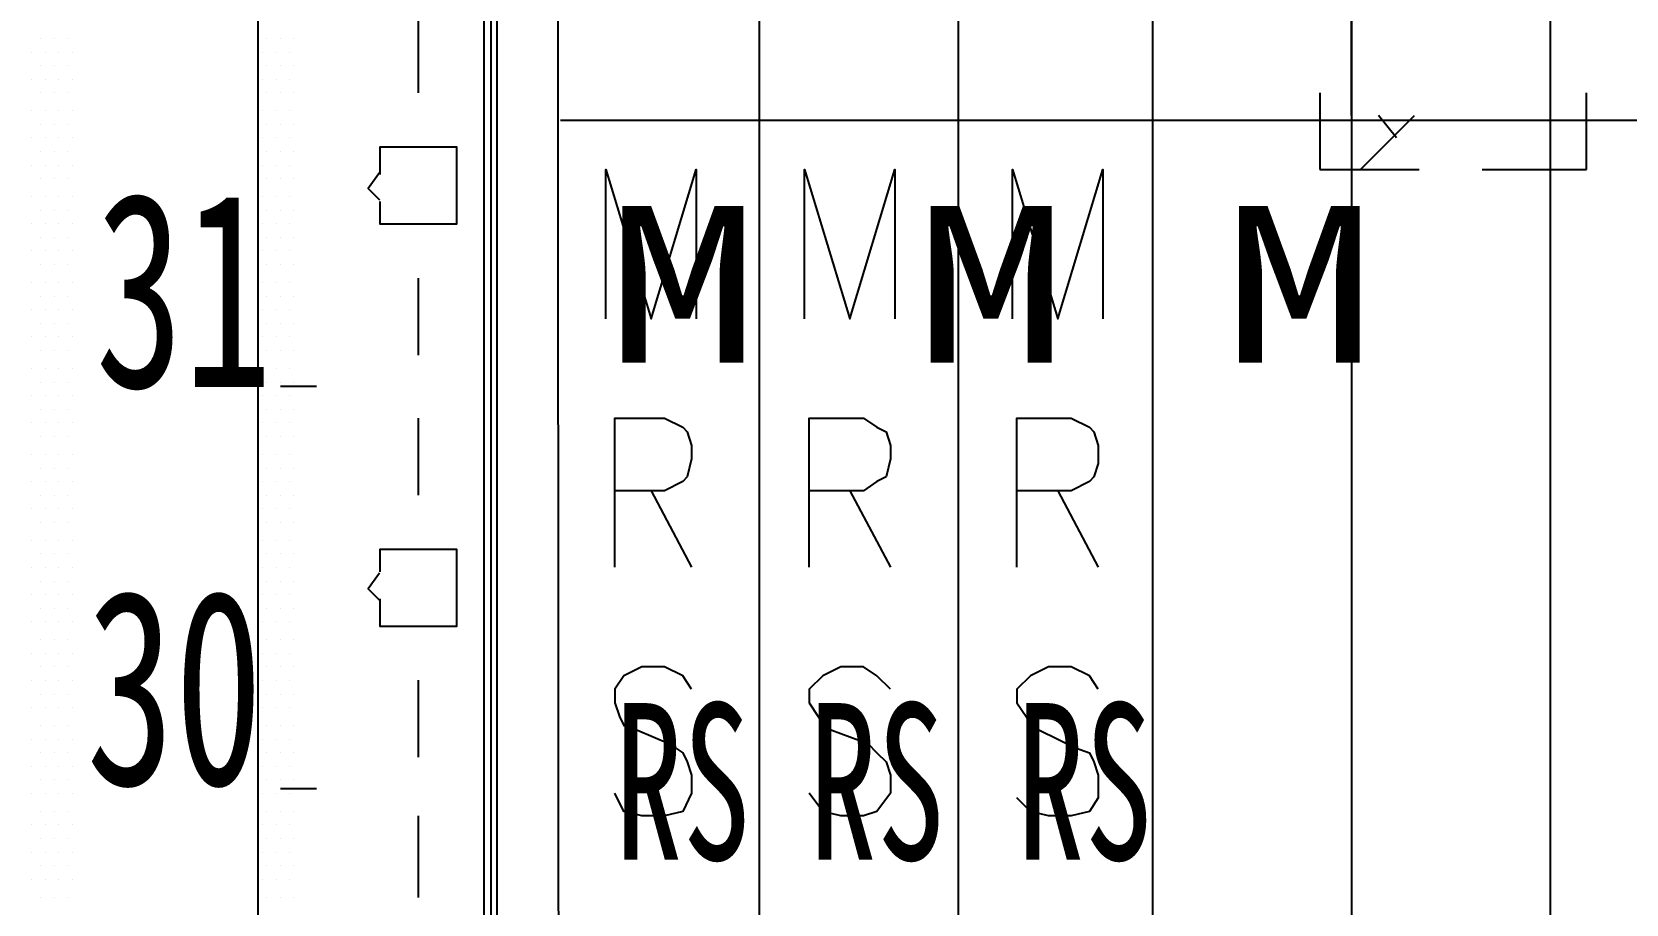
# Model space of a CAD drawing. Header units: metres. Extents: x 17 to 1264, y 17 to 859.
# Drawn here: x 170.5 to 221.3, y 519 to 546.8 of the extents above; entities that cross this region are included whole.
import ezdxf

# ---------------------------------------------------------------- set-up
doc = ezdxf.new("R2010")
doc.units = ezdxf.units.M
for name, color, linetype in [('LINES', 7, 'Continuous'), ('POLYLINES', 4, 'Continuous'), ('RECTS', 7, 'Continuous'), ('TEXTS', 3, 'Continuous')]:
    doc.layers.add(name, color=color, linetype=linetype)

msp = doc.modelspace()

# ---------------------------------------------------------------- linework, layer by layer
at = {"layer": 'LINES'}
for p, q in [((185.32, 152.64), (185.32, 755.14)), ((185.11, 650.59), (185.11, 433.58)), ((182.8, 547.34), (182.8, 544.9)), ((170.49, 546.19), (170.49, 546.19)), ((170.78, 546.62), (170.78, 546.62)), ((170.92, 546.19), (170.92, 546.19)), ((171.21, 546.62), (171.21, 546.62)), ((171.35, 546.19), (171.35, 546.19)), ((171.64, 546.62), (171.64, 546.62)), ((171.79, 546.19), (171.79, 546.19)), ((177.83, 546.19), (177.83, 546.19)), ((177.98, 546.62), (177.98, 546.62)), ((178.27, 546.19), (178.27, 546.19)), ((178.41, 546.62), (178.41, 546.62)), ((178.7, 546.19), (178.7, 546.19)), ((178.84, 546.62), (178.84, 546.62)), ((170.78, 545.76), (170.78, 545.76)), ((171.21, 545.76), (171.21, 545.76)), ((171.64, 545.76), (171.64, 545.76)), ((177.98, 545.76), (177.98, 545.76)), ((178.41, 545.76), (178.41, 545.76)), ((178.84, 545.76), (178.84, 545.76)), ((170.49, 545.33), (170.49, 545.33)), ((170.92, 545.33), (170.92, 545.33)), ((171.35, 545.33), (171.35, 545.33)), ((171.79, 545.33), (171.79, 545.33)), ((177.83, 545.33), (177.83, 545.33)), ((178.27, 545.33), (178.27, 545.33)), ((178.7, 545.33), (178.7, 545.33)), ((170.78, 544.9), (170.78, 544.9)), ((171.21, 544.9), (171.21, 544.9)), ((171.64, 544.9), (171.64, 544.9)), ((177.98, 544.9), (177.98, 544.9)), ((178.41, 544.9), (178.41, 544.9)), ((178.84, 544.9), (178.84, 544.9)), ((211.53, 544.9), (211.53, 542.45)), ((220.03, 542.45), (220.03, 544.9)), ((170.49, 544.32), (170.49, 544.32)), ((170.92, 544.32), (170.92, 544.32)), ((171.35, 544.32), (171.35, 544.32)), ((171.79, 544.32), (171.79, 544.32)), ((177.83, 544.32), (177.83, 544.32)), ((178.27, 544.32), (178.27, 544.32)), ((178.7, 544.32), (178.7, 544.32)), ((212.83, 542.45), (214.55, 544.18)), ((213.98, 543.46), (213.4, 544.18)), ((170.78, 543.89), (170.78, 543.89)), ((171.21, 543.89), (171.21, 543.89)), ((171.64, 543.89), (171.64, 543.89)), ((177.98, 543.89), (177.98, 543.89)), ((178.41, 543.89), (178.41, 543.89)), ((178.84, 543.89), (178.84, 543.89)), ((187.34, 544.03), (237.74, 544.03)), ((170.49, 543.46), (170.49, 543.46)), ((170.92, 543.46), (170.92, 543.46)), ((171.35, 543.46), (171.35, 543.46)), ((171.79, 543.46), (171.79, 543.46)), ((177.83, 543.46), (177.83, 543.46)), ((178.27, 543.46), (178.27, 543.46)), ((178.7, 543.46), (178.7, 543.46)), ((170.49, 542.59), (170.49, 542.59)), ((170.78, 543.02), (170.78, 543.02)), ((170.92, 542.59), (170.92, 542.59)), ((171.21, 543.02), (171.21, 543.02)), ((171.35, 542.59), (171.35, 542.59)), ((171.64, 543.02), (171.64, 543.02)), ((171.79, 542.59), (171.79, 542.59)), ((177.83, 542.59), (177.83, 542.59)), ((177.98, 543.02), (177.98, 543.02)), ((178.27, 542.59), (178.27, 542.59)), ((178.41, 543.02), (178.41, 543.02)), ((178.7, 542.59), (178.7, 542.59)), ((178.84, 543.02), (178.84, 543.02)), ((170.78, 542.16), (170.78, 542.16)), ((171.21, 542.16), (171.21, 542.16)), ((171.64, 542.16), (171.64, 542.16)), ((177.98, 542.16), (177.98, 542.16)), ((178.41, 542.16), (178.41, 542.16)), ((178.84, 542.16), (178.84, 542.16)), ((211.53, 542.45), (214.7, 542.45)), ((216.71, 542.45), (220.03, 542.45)), ((170.49, 541.58), (170.49, 541.58)), ((170.92, 541.58), (170.92, 541.58)), ((171.35, 541.58), (171.35, 541.58)), ((171.79, 541.58), (171.79, 541.58)), ((177.83, 541.58), (177.83, 541.58)), ((178.27, 541.58), (178.27, 541.58)), ((178.7, 541.58), (178.7, 541.58)), ((170.78, 541.15), (170.78, 541.15)), ((171.21, 541.15), (171.21, 541.15)), ((171.64, 541.15), (171.64, 541.15)), ((177.98, 541.15), (177.98, 541.15)), ((178.41, 541.15), (178.41, 541.15)), ((178.84, 541.15), (178.84, 541.15)), ((170.49, 540.72), (170.49, 540.72)), ((170.92, 540.72), (170.92, 540.72)), ((171.35, 540.72), (171.35, 540.72)), ((171.79, 540.72), (171.79, 540.72)), ((177.83, 540.72), (177.83, 540.72)), ((178.27, 540.72), (178.27, 540.72)), ((178.7, 540.72), (178.7, 540.72)), ((170.78, 540.29), (170.78, 540.29)), ((171.21, 540.29), (171.21, 540.29)), ((171.64, 540.29), (171.64, 540.29)), ((177.98, 540.29), (177.98, 540.29)), ((178.41, 540.29), (178.41, 540.29)), ((178.84, 540.29), (178.84, 540.29)), ((170.49, 539.86), (170.49, 539.86)), ((170.92, 539.86), (170.92, 539.86)), ((171.35, 539.86), (171.35, 539.86)), ((171.79, 539.86), (171.79, 539.86)), ((177.83, 539.86), (177.83, 539.86)), ((178.27, 539.86), (178.27, 539.86)), ((178.7, 539.86), (178.7, 539.86)), ((170.78, 539.42), (170.78, 539.42)), ((171.21, 539.42), (171.21, 539.42)), ((171.64, 539.42), (171.64, 539.42)), ((177.98, 539.42), (177.98, 539.42)), ((178.41, 539.42), (178.41, 539.42)), ((178.84, 539.42), (178.84, 539.42)), ((170.49, 538.85), (170.49, 538.85)), ((170.92, 538.85), (170.92, 538.85)), ((171.35, 538.85), (171.35, 538.85)), ((171.79, 538.85), (171.79, 538.85)), ((177.83, 538.85), (177.83, 538.85)), ((178.27, 538.85), (178.27, 538.85)), ((178.7, 538.85), (178.7, 538.85)), ((182.8, 538.99), (182.8, 536.54)), ((170.78, 538.42), (170.78, 538.42)), ((171.21, 538.42), (171.21, 538.42)), ((171.64, 538.42), (171.64, 538.42)), ((177.98, 538.42), (177.98, 538.42)), ((178.41, 538.42), (178.41, 538.42)), ((178.84, 538.42), (178.84, 538.42)), ((170.49, 537.98), (170.49, 537.98)), ((170.78, 537.55), (170.78, 537.55)), ((170.92, 537.98), (170.92, 537.98)), ((171.21, 537.55), (171.21, 537.55)), ((171.35, 537.98), (171.35, 537.98)), ((171.64, 537.55), (171.64, 537.55)), ((171.79, 537.98), (171.79, 537.98)), ((177.83, 537.98), (177.83, 537.98)), ((177.98, 537.55), (177.98, 537.55)), ((178.27, 537.98), (178.27, 537.98)), ((178.41, 537.55), (178.41, 537.55)), ((178.7, 537.98), (178.7, 537.98)), ((178.84, 537.55), (178.84, 537.55)), ((170.49, 537.12), (170.49, 537.12)), ((170.92, 537.12), (170.92, 537.12)), ((171.35, 537.12), (171.35, 537.12)), ((171.79, 537.12), (171.79, 537.12)), ((177.83, 537.12), (177.83, 537.12)), ((178.27, 537.12), (178.27, 537.12)), ((178.7, 537.12), (178.7, 537.12)), ((170.78, 536.69), (170.78, 536.69)), ((171.21, 536.69), (171.21, 536.69)), ((171.64, 536.69), (171.64, 536.69)), ((177.98, 536.69), (177.98, 536.69)), ((178.41, 536.69), (178.41, 536.69)), ((178.84, 536.69), (178.84, 536.69)), ((170.49, 536.11), (170.49, 536.11)), ((170.92, 536.11), (170.92, 536.11)), ((171.35, 536.11), (171.35, 536.11)), ((171.79, 536.11), (171.79, 536.11)), ((177.83, 536.11), (177.83, 536.11)), ((178.27, 536.11), (178.27, 536.11)), ((178.7, 536.11), (178.7, 536.11)), ((170.78, 535.68), (170.78, 535.68)), ((171.21, 535.68), (171.21, 535.68)), ((171.64, 535.68), (171.64, 535.68)), ((177.98, 535.68), (177.98, 535.68)), ((178.41, 535.68), (178.41, 535.68)), ((179.56, 535.54), (178.41, 535.54)), ((178.84, 535.68), (178.84, 535.68)), ((170.49, 535.25), (170.49, 535.25)), ((170.92, 535.25), (170.92, 535.25)), ((171.35, 535.25), (171.35, 535.25)), ((171.79, 535.25), (171.79, 535.25)), ((177.83, 535.25), (177.83, 535.25)), ((178.27, 535.25), (178.27, 535.25)), ((178.7, 535.25), (178.7, 535.25)), ((170.78, 534.82), (170.78, 534.82)), ((171.21, 534.82), (171.21, 534.82)), ((171.64, 534.82), (171.64, 534.82)), ((177.98, 534.82), (177.98, 534.82)), ((178.41, 534.82), (178.41, 534.82)), ((178.84, 534.82), (178.84, 534.82)), ((182.8, 534.53), (182.8, 532.08)), ((170.49, 534.38), (170.49, 534.38)), ((170.78, 533.95), (170.78, 533.95)), ((170.92, 534.38), (170.92, 534.38)), ((171.21, 533.95), (171.21, 533.95)), ((171.35, 534.38), (171.35, 534.38)), ((171.64, 533.95), (171.64, 533.95)), ((171.79, 534.38), (171.79, 534.38)), ((177.83, 534.38), (177.83, 534.38)), ((177.98, 533.95), (177.98, 533.95)), ((178.27, 534.38), (178.27, 534.38)), ((178.41, 533.95), (178.41, 533.95)), ((178.7, 534.38), (178.7, 534.38)), ((178.84, 533.95), (178.84, 533.95)), ((170.49, 533.38), (170.49, 533.38)), ((170.78, 532.94), (170.78, 532.94)), ((170.92, 533.38), (170.92, 533.38)), ((171.21, 532.94), (171.21, 532.94)), ((171.35, 533.38), (171.35, 533.38)), ((171.64, 532.94), (171.64, 532.94)), ((171.79, 533.38), (171.79, 533.38)), ((177.83, 533.38), (177.83, 533.38)), ((177.98, 532.94), (177.98, 532.94)), ((178.27, 533.38), (178.27, 533.38)), ((178.41, 532.94), (178.41, 532.94)), ((178.7, 533.38), (178.7, 533.38)), ((178.84, 532.94), (178.84, 532.94)), ((170.49, 532.51), (170.49, 532.51)), ((170.92, 532.51), (170.92, 532.51)), ((171.35, 532.51), (171.35, 532.51)), ((171.79, 532.51), (171.79, 532.51)), ((177.83, 532.51), (177.83, 532.51)), ((178.27, 532.51), (178.27, 532.51)), ((178.7, 532.51), (178.7, 532.51)), ((170.78, 532.08), (170.78, 532.08)), ((171.21, 532.08), (171.21, 532.08)), ((171.64, 532.08), (171.64, 532.08)), ((177.98, 532.08), (177.98, 532.08)), ((178.41, 532.08), (178.41, 532.08)), ((178.84, 532.08), (178.84, 532.08)), ((190.22, 532.22), (191.51, 529.78)), ((196.55, 532.22), (197.85, 529.78)), ((203.18, 532.22), (204.47, 529.78)), ((170.49, 531.65), (170.49, 531.65)), ((170.92, 531.65), (170.92, 531.65)), ((171.35, 531.65), (171.35, 531.65)), ((171.79, 531.65), (171.79, 531.65)), ((177.83, 531.65), (177.83, 531.65)), ((178.27, 531.65), (178.27, 531.65)), ((178.7, 531.65), (178.7, 531.65)), ((170.78, 531.22), (170.78, 531.22)), ((171.21, 531.22), (171.21, 531.22)), ((171.64, 531.22), (171.64, 531.22)), ((177.98, 531.22), (177.98, 531.22)), ((178.41, 531.22), (178.41, 531.22)), ((178.84, 531.22), (178.84, 531.22)), ((170.49, 530.64), (170.49, 530.64)), ((170.92, 530.64), (170.92, 530.64)), ((171.35, 530.64), (171.35, 530.64)), ((171.79, 530.64), (171.79, 530.64)), ((177.83, 530.64), (177.83, 530.64)), ((178.27, 530.64), (178.27, 530.64)), ((178.7, 530.64), (178.7, 530.64)), ((170.78, 530.21), (170.78, 530.21)), ((171.21, 530.21), (171.21, 530.21)), ((171.64, 530.21), (171.64, 530.21)), ((177.98, 530.21), (177.98, 530.21)), ((178.41, 530.21), (178.41, 530.21)), ((178.84, 530.21), (178.84, 530.21)), ((170.49, 529.78), (170.49, 529.78)), ((170.92, 529.78), (170.92, 529.78)), ((171.35, 529.78), (171.35, 529.78)), ((171.79, 529.78), (171.79, 529.78)), ((177.83, 529.78), (177.83, 529.78)), ((178.27, 529.78), (178.27, 529.78)), ((178.7, 529.78), (178.7, 529.78)), ((170.49, 528.91), (170.49, 528.91)), ((170.78, 529.34), (170.78, 529.34)), ((170.92, 528.91), (170.92, 528.91)), ((171.21, 529.34), (171.21, 529.34)), ((171.35, 528.91), (171.35, 528.91)), ((171.64, 529.34), (171.64, 529.34)), ((171.79, 528.91), (171.79, 528.91)), ((177.83, 528.91), (177.83, 528.91)), ((177.98, 529.34), (177.98, 529.34)), ((178.27, 528.91), (178.27, 528.91)), ((178.41, 529.34), (178.41, 529.34)), ((178.7, 528.91), (178.7, 528.91)), ((178.84, 529.34), (178.84, 529.34)), ((170.78, 528.48), (170.78, 528.48)), ((171.21, 528.48), (171.21, 528.48)), ((171.64, 528.48), (171.64, 528.48)), ((177.98, 528.48), (177.98, 528.48)), ((178.41, 528.48), (178.41, 528.48)), ((178.84, 528.48), (178.84, 528.48)), ((170.49, 528.05), (170.49, 528.05)), ((170.92, 528.05), (170.92, 528.05)), ((171.35, 528.05), (171.35, 528.05)), ((171.79, 528.05), (171.79, 528.05)), ((177.83, 528.05), (177.83, 528.05)), ((178.27, 528.05), (178.27, 528.05)), ((178.7, 528.05), (178.7, 528.05)), ((170.78, 527.47), (170.78, 527.47)), ((171.21, 527.47), (171.21, 527.47)), ((171.64, 527.47), (171.64, 527.47)), ((177.98, 527.47), (177.98, 527.47)), ((178.41, 527.47), (178.41, 527.47)), ((178.84, 527.47), (178.84, 527.47)), ((170.49, 527.04), (170.49, 527.04)), ((170.92, 527.04), (170.92, 527.04)), ((171.35, 527.04), (171.35, 527.04)), ((171.79, 527.04), (171.79, 527.04)), ((177.83, 527.04), (177.83, 527.04)), ((178.27, 527.04), (178.27, 527.04)), ((178.7, 527.04), (178.7, 527.04)), ((170.78, 526.61), (170.78, 526.61)), ((171.21, 526.61), (171.21, 526.61)), ((171.64, 526.61), (171.64, 526.61)), ((177.98, 526.61), (177.98, 526.61)), ((178.41, 526.61), (178.41, 526.61)), ((178.84, 526.61), (178.84, 526.61)), ((170.49, 526.18), (170.49, 526.18)), ((170.92, 526.18), (170.92, 526.18)), ((171.35, 526.18), (171.35, 526.18)), ((171.79, 526.18), (171.79, 526.18)), ((177.83, 526.18), (177.83, 526.18)), ((178.27, 526.18), (178.27, 526.18)), ((178.7, 526.18), (178.7, 526.18)), ((182.8, 526.18), (182.8, 523.73)), ((170.49, 525.31), (170.49, 525.31)), ((170.78, 525.74), (170.78, 525.74)), ((170.92, 525.31), (170.92, 525.31)), ((171.21, 525.74), (171.21, 525.74)), ((171.35, 525.31), (171.35, 525.31)), ((171.64, 525.74), (171.64, 525.74)), ((171.79, 525.31), (171.79, 525.31)), ((177.83, 525.31), (177.83, 525.31)), ((177.98, 525.74), (177.98, 525.74)), ((178.27, 525.31), (178.27, 525.31)), ((178.41, 525.74), (178.41, 525.74)), ((178.7, 525.31), (178.7, 525.31)), ((178.84, 525.74), (178.84, 525.74)), ((170.49, 524.3), (170.49, 524.3)), ((170.78, 524.74), (170.78, 524.74)), ((170.92, 524.3), (170.92, 524.3)), ((171.21, 524.74), (171.21, 524.74)), ((171.35, 524.3), (171.35, 524.3)), ((171.64, 524.74), (171.64, 524.74)), ((171.79, 524.3), (171.79, 524.3)), ((177.83, 524.3), (177.83, 524.3)), ((177.98, 524.74), (177.98, 524.74)), ((178.27, 524.3), (178.27, 524.3)), ((178.41, 524.74), (178.41, 524.74)), ((178.7, 524.3), (178.7, 524.3)), ((178.84, 524.74), (178.84, 524.74)), ((170.78, 523.87), (170.78, 523.87)), ((171.21, 523.87), (171.21, 523.87)), ((171.64, 523.87), (171.64, 523.87)), ((177.98, 523.87), (177.98, 523.87)), ((178.41, 523.87), (178.41, 523.87)), ((178.84, 523.87), (178.84, 523.87)), ((170.49, 523.44), (170.49, 523.44)), ((170.92, 523.44), (170.92, 523.44)), ((171.35, 523.44), (171.35, 523.44)), ((171.79, 523.44), (171.79, 523.44)), ((177.83, 523.44), (177.83, 523.44)), ((178.27, 523.44), (178.27, 523.44)), ((178.7, 523.44), (178.7, 523.44)), ((170.78, 523.01), (170.78, 523.01)), ((171.21, 523.01), (171.21, 523.01)), ((171.64, 523.01), (171.64, 523.01)), ((177.98, 523.01), (177.98, 523.01)), ((178.41, 523.01), (178.41, 523.01)), ((178.84, 523.01), (178.84, 523.01)), ((170.49, 522.58), (170.49, 522.58)), ((170.92, 522.58), (170.92, 522.58)), ((171.35, 522.58), (171.35, 522.58)), ((171.79, 522.58), (171.79, 522.58)), ((177.83, 522.58), (177.83, 522.58)), ((178.27, 522.58), (178.27, 522.58)), ((179.56, 522.72), (178.41, 522.72)), ((178.7, 522.58), (178.7, 522.58)), ((170.78, 522), (170.78, 522)), ((171.21, 522), (171.21, 522)), ((171.64, 522), (171.64, 522)), ((177.98, 522), (177.98, 522)), ((178.41, 522), (178.41, 522)), ((178.84, 522), (178.84, 522)), ((182.8, 521.86), (182.8, 519.26)), ((170.49, 521.57), (170.49, 521.57)), ((170.92, 521.57), (170.92, 521.57)), ((171.35, 521.57), (171.35, 521.57)), ((171.79, 521.57), (171.79, 521.57)), ((177.83, 521.57), (177.83, 521.57)), ((178.27, 521.57), (178.27, 521.57)), ((178.7, 521.57), (178.7, 521.57)), ((170.78, 521.14), (170.78, 521.14)), ((171.21, 521.14), (171.21, 521.14)), ((171.64, 521.14), (171.64, 521.14)), ((177.98, 521.14), (177.98, 521.14)), ((178.41, 521.14), (178.41, 521.14)), ((178.84, 521.14), (178.84, 521.14)), ((170.49, 520.7), (170.49, 520.7)), ((170.78, 520.27), (170.78, 520.27)), ((170.92, 520.7), (170.92, 520.7)), ((171.21, 520.27), (171.21, 520.27)), ((171.35, 520.7), (171.35, 520.7)), ((171.64, 520.27), (171.64, 520.27)), ((171.79, 520.7), (171.79, 520.7)), ((177.83, 520.7), (177.83, 520.7)), ((177.98, 520.27), (177.98, 520.27)), ((178.27, 520.7), (178.27, 520.7)), ((178.41, 520.27), (178.41, 520.27)), ((178.7, 520.7), (178.7, 520.7)), ((178.84, 520.27), (178.84, 520.27)), ((170.49, 519.84), (170.49, 519.84)), ((170.92, 519.84), (170.92, 519.84)), ((171.35, 519.84), (171.35, 519.84)), ((171.79, 519.84), (171.79, 519.84)), ((177.83, 519.84), (177.83, 519.84)), ((178.27, 519.84), (178.27, 519.84)), ((178.7, 519.84), (178.7, 519.84)), ((170.78, 519.26), (170.78, 519.26)), ((171.21, 519.26), (171.21, 519.26)), ((171.64, 519.26), (171.64, 519.26)), ((177.98, 519.26), (177.98, 519.26)), ((178.41, 519.26), (178.41, 519.26)), ((178.84, 519.26), (178.84, 519.26))]:
    msp.add_line(p, q, dxfattribs=at)
at = {"layer": 'POLYLINES'}
for points in [[(177.69, 755.14), (177.69, 611.42), (177.69, 152.64)], [(184.89, 737.57), (184.89, 596.88), (184.89, 152.64)], [(187.19, 650.59), (325.87, 650.59), (325.87, 433.58), (187.34, 433.58), (187.19, 650.59)], [(212.54, 605.23), (212.54, 544.18), (212.54, 605.23)], [(181.58, 541.44), (181.58, 540.72), (184.03, 540.72), (184.03, 543.17), (181.58, 543.17), (181.58, 542.3)], [(181.57, 542.35), (181.21, 541.85), (181.57, 541.49)], [(188.78, 537.7), (188.78, 542.45), (190.22, 537.7), (191.66, 542.45), (191.66, 537.7)], [(195.11, 537.7), (195.11, 542.45), (196.55, 537.7), (197.99, 542.45), (197.99, 537.7)], [(201.74, 537.7), (201.74, 542.45), (203.18, 537.7), (204.62, 542.45), (204.62, 537.7)], [(189.07, 529.78), (189.07, 534.53), (190.65, 534.53), (191.23, 534.24), (191.37, 534.1), (191.51, 533.66), (191.51, 533.23), (191.37, 532.66), (191.23, 532.51), (190.65, 532.22), (189.07, 532.22)], [(195.26, 529.78), (195.26, 534.53), (196.99, 534.53), (197.42, 534.24), (197.71, 534.1), (197.85, 533.66), (197.85, 533.23), (197.71, 532.66), (197.42, 532.51), (196.99, 532.22), (195.26, 532.22)], [(201.88, 529.78), (201.88, 534.53), (203.61, 534.53), (204.19, 534.24), (204.33, 534.1), (204.47, 533.66), (204.47, 533.09), (204.33, 532.66), (204.19, 532.51), (203.61, 532.22), (201.88, 532.22)], [(181.58, 528.77), (181.58, 527.9), (184.03, 527.9), (184.03, 530.35), (181.58, 530.35), (181.58, 529.63)], [(181.57, 529.59), (181.21, 529.09), (181.57, 528.73)], [(191.51, 525.89), (191.23, 526.32), (190.65, 526.61), (189.93, 526.61), (189.35, 526.32), (189.07, 525.89), (189.07, 525.46), (189.21, 525.02), (189.35, 524.74), (189.79, 524.59), (190.79, 524.16), (191.23, 523.87), (191.37, 523.58), (191.51, 523.15), (191.51, 522.58), (191.23, 522), (190.65, 521.86), (189.93, 521.86), (189.35, 522), (189.07, 522.58)], [(197.85, 525.89), (197.42, 526.32), (196.99, 526.61), (196.27, 526.61), (195.69, 526.32), (195.26, 525.89), (195.26, 525.46), (195.55, 525.02), (195.69, 524.74), (195.98, 524.59), (197.13, 524.16), (197.42, 523.87), (197.71, 523.58), (197.85, 523.15), (197.85, 522.58), (197.42, 522), (196.99, 521.86), (196.27, 521.86), (195.69, 522), (195.26, 522.58)], [(204.47, 525.89), (204.19, 526.32), (203.61, 526.61), (202.89, 526.61), (202.31, 526.32), (201.88, 525.89), (201.88, 525.46), (202.17, 525.02), (202.31, 524.74), (202.6, 524.59), (203.75, 524.02), (204.19, 523.87), (204.33, 523.58), (204.47, 523.15), (204.47, 522.43), (204.19, 522), (203.61, 521.86), (202.89, 521.86), (202.31, 522), (201.88, 522.43)]]:
    msp.add_lwpolyline(points, dxfattribs=at)
at = {"layer": 'RECTS'}
for points in [[(187.34, 613.3), (193.67, 613.3), (193.67, 474.77), (187.34, 474.77)], [(193.67, 613.3), (200.01, 613.3), (200.01, 474.77), (193.67, 474.77)], [(200.01, 613.3), (206.2, 613.3), (206.2, 474.77), (200.01, 474.77)], [(206.2, 613.3), (212.54, 613.3), (212.54, 474.77), (206.2, 474.77)], [(212.54, 613.3), (218.87, 613.3), (218.87, 474.77), (212.54, 474.77)]]:
    msp.add_lwpolyline(points, dxfattribs=at)

# ---------------------------------------------------------------- texts
at = {"layer": 'TEXTS'}
for s, height, width, p in [('31', 6.21, 0.666667, (172.51, 535.52)), ('M M M', 4.99, 1.446622, (188.78, 536.3)), ('30', 6.21, 0.666667, (172.22, 522.85)), ('RS', 4.99, 0.636137, (189.07, 520.46)), ('RS', 4.99, 0.636137, (195.26, 520.46)), ('RS', 4.99, 0.636137, (201.88, 520.46))]:
    msp.add_text(s, height=height, dxfattribs=dict(at, width=width)).set_placement(p)

doc.saveas('drawing.dxf')
